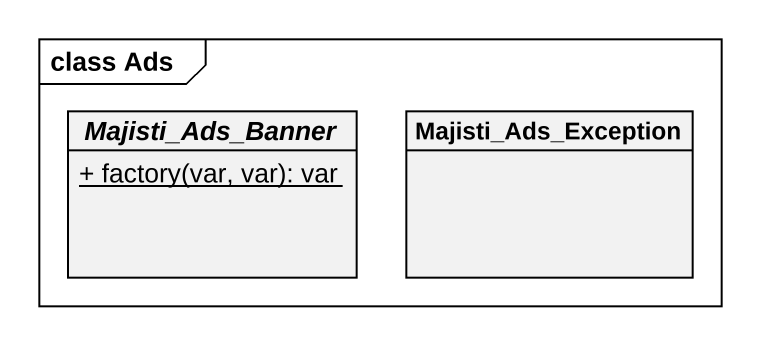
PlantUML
@startuml
mainframe class Ads
hide circle
hide empty members
skinparam classAttributeIconSize 0
abstract class Majisti_Ads_Banner {
  {static} + factory(var, var): var
}
class Majisti_Ads_Exception
@enduml
